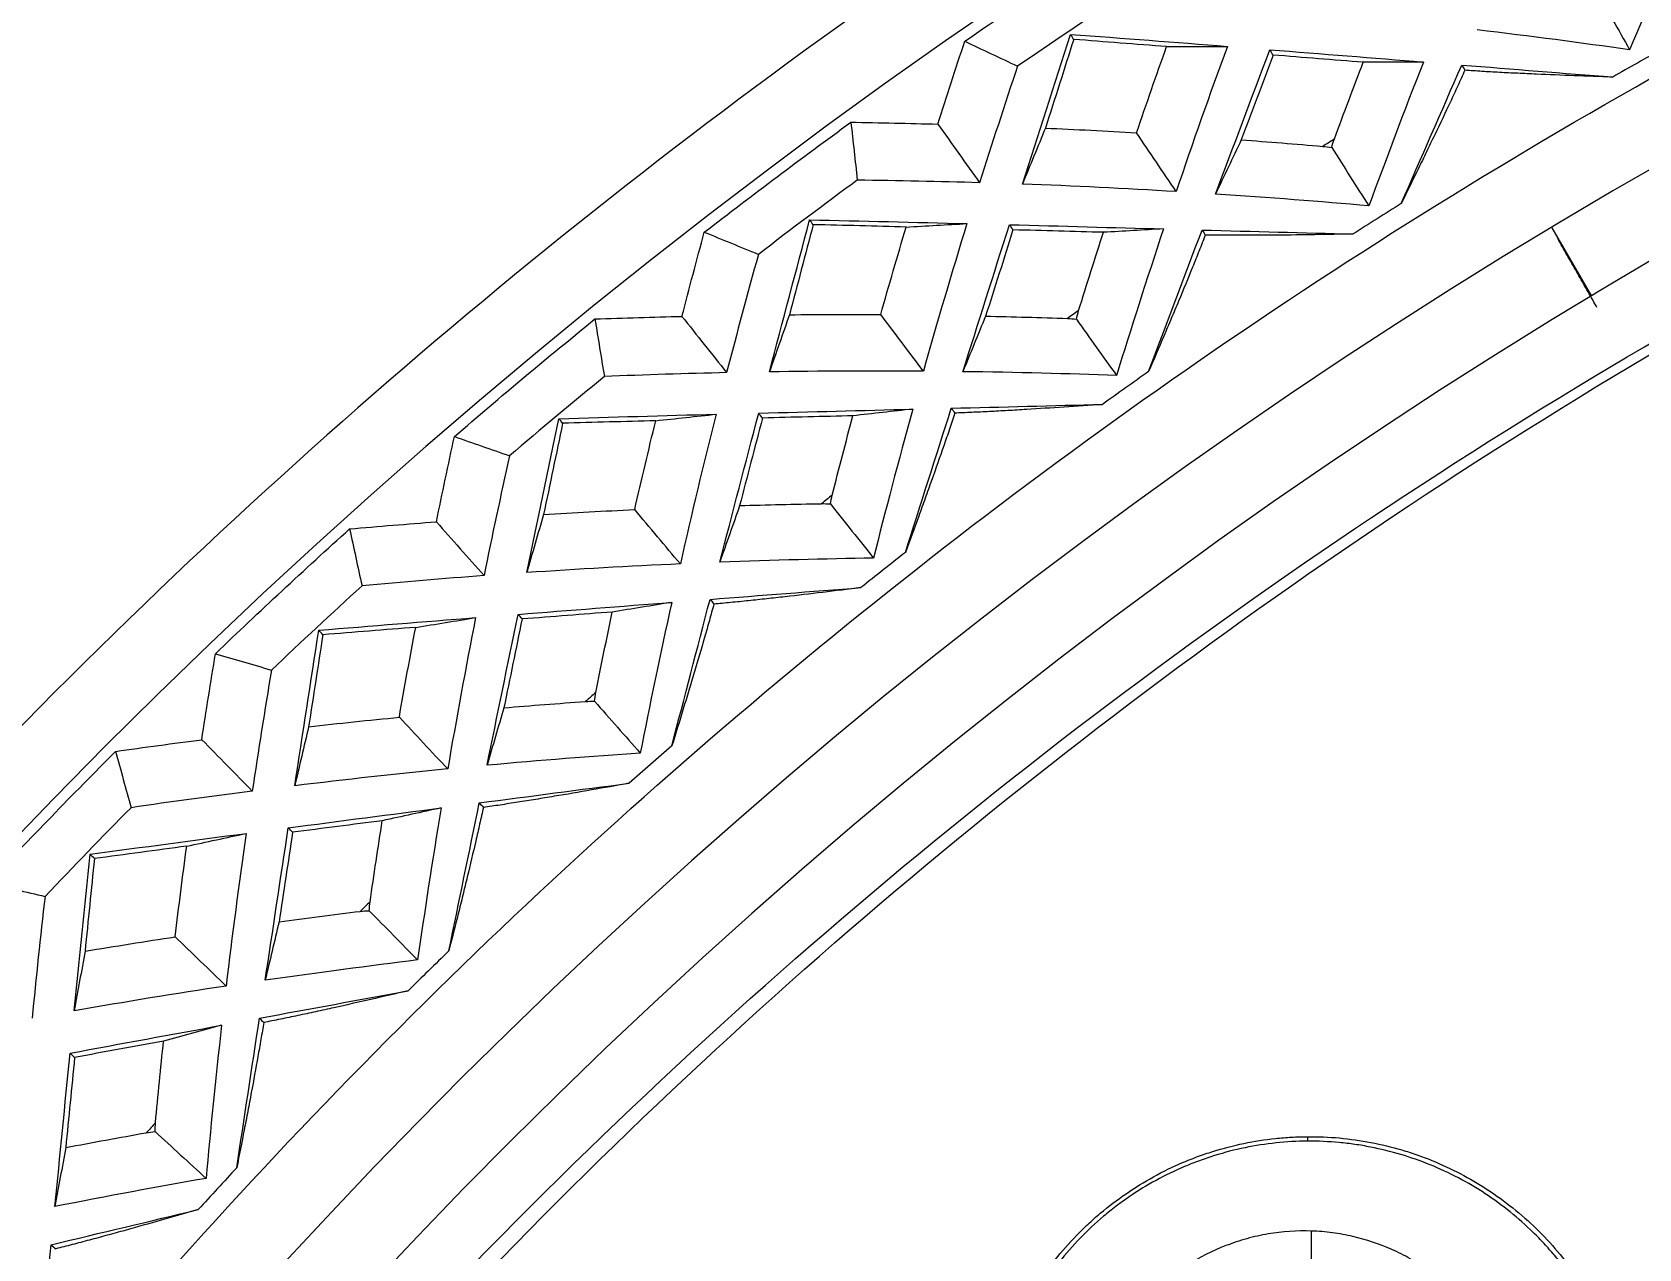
# Model space of a CAD drawing. Extents: x 541 to 1062, y 0 to 382.
# Drawn here: x 863.05 to 874.84, y 304.41 to 313.34 of the extents above; entities that cross this region are included whole.
import ezdxf

# ---------------------------------------------------------------- set-up
doc = ezdxf.new("R2010")
doc.units = 0
doc.header["$LTSCALE"] = 10
doc.header["$MEASUREMENT"] = 0
doc.header["$PDMODE"] = 3
doc.header["$PDSIZE"] = -10
doc.layers.get('0').update_dxf_attribs({"linetype": 'CONTINUOUS'})
doc.layers.get('DEFPOINTS').update_dxf_attribs({"linetype": 'CONTINUOUS'})
doc.layers.add('1', color=7, linetype='CONTINUOUS')
doc.styles.add('Daelim Dimension', font='')
doc.styles.get('Daelim Dimension').set_extended_font_data('NanumGothic')
doc.dimstyles.new('DEFAULT', dxfattribs={"dimscale": 2, "dimtxt": 2, "dimasz": 2, "dimexe": 0, "dimexo": 2, "dimgap": 1, "dimtad": 1, "dimdec": 1, "dimzin": 9, "dimdsep": 46, "dimtxsty": 'Daelim Dimension', "dimcen": 0.5, "dimclrd": 252, "dimclre": 252, "dimclrt": 3, "dimadec": 1, "dimazin": 0, "dimtfac": 1, "dimtdec": 1, "dimtix": 1, "dimtmove": 0, "dimatfit": 3, "dimfxl": 1, "dimtolj": 1, "dimtzin": 1, "dimlwd": 9, "dimlwe": 9, "dimarcsym": 0})

# ---------------------------------------------------------------- blocks, each defined once
blk = doc.blocks.new('*D10')
at = {"color": 5, "linetype": 'ByBlock', "lineweight": 9, "ltscale": 0.5, "transparency": 16777216}
for p, q in [((845.7, 280.073), (845.7, 341.221)), ((849.7, 341.221), (941.7, 341.221)), ((945.7, 280.074), (945.7, 341.221))]:
    blk.add_line(p, q, dxfattribs=at)
at = {"color": 5, "ltscale": 0.5, "transparency": 16777216}
for points in [[(849.7, 341.887), (849.7, 340.554), (845.7, 341.221)], [(941.7, 341.887), (941.7, 340.554), (945.7, 341.221)]]:
    blk.add_solid(points, dxfattribs=at)
at = {"layer": 'DEFPOINTS', "color": 0, "ltscale": 0.5, "transparency": 16777216}
for p in [(945.7, 341.221), (845.7, 276.073), (945.7, 276.074)]:
    blk.add_point(p, dxfattribs=at)
at = {"color": 7, "ltscale": 0.5, "transparency": 16777216, "insert": (895.7, 346.221), "char_height": 6, "attachment_point": 5, "style": 'Daelim Dimension'}
blk.add_mtext('\\A1;%%C100', dxfattribs=at)

msp = doc.modelspace()

# ---------------------------------------------------------------- linework, layer by layer
at = {"layer": '1', "color": 7, "linetype": 'Continuous', "lineweight": 18}
msp.add_line((874.497, 311.4), (874.207, 311.902), dxfattribs=at)
at = {"layer": '1', "color": 7, "linetype": 'Continuous', "lineweight": 13}
for p, q in [((872.41, 305.231), (872.41, 305.198)), ((872.439, 304.231), (872.44, 304.538))]:
    msp.add_line(p, q, dxfattribs=at)
at = {"layer": '1', "color": 7, "linetype": 'Continuous', "lineweight": 18}
for radius, start, end in [(45.353, 90, 267.6206), (41.2, 90, 267.3523), (41.78, 102.5334, 267.3912)]:
    msp.add_arc((895.7, 276.074), radius, start, end, dxfattribs=at)
at = {"layer": '1', "color": 7, "linetype": 'Continuous', "lineweight": 13}
for start, end in [(122.3352, 122.4692), (125.3352, 125.4692), (128.3352, 128.4692), (131.3352, 131.4692), (134.3352, 134.4692), (137.3352, 137.4692)]:
    msp.add_arc((895.7, 276.074), 43.174, start, end, dxfattribs=at)
at = {"layer": '1', "color": 7, "linetype": 'Continuous', "lineweight": 18}
for points, weights in [([(895.7, 326.074), (868.439, 326.074), (845.7, 307.335), (845.7, 276.074)], [1, 0.732970788325, 0.639202598139, 0.718695429443]), ([(895.7, 321.97), (847.662, 321.97), (829.279, 277.589), (863.247, 243.621)], [1, 0.588455621577, 0.588455621577, 1])]:
    msp.add_rational_spline(points, weights, degree=3, dxfattribs=at)
at = {"layer": '1', "color": 7, "linetype": 'Continuous', "lineweight": 13}
msp.add_open_spline([(853.335, 276.074), (853.335, 278.847), (853.608, 281.62), (854.69, 287.059), (855.499, 289.725), (857.621, 294.849), (858.934, 297.306), (862.015, 301.917), (863.783, 304.07), (867.704, 307.992), (869.858, 309.759), (874.469, 312.84), (876.926, 314.154), (882.05, 316.276), (884.716, 317.085), (890.155, 318.167), (892.927, 318.44), (895.7, 318.44)], degree=3, knots=[0, 0, 0, 0, 0.125, 0.125, 0.25, 0.25, 0.375, 0.375, 0.5, 0.5, 0.625, 0.625, 0.75, 0.75, 0.875, 0.875, 1, 1, 1, 1], dxfattribs=at)
at = {"layer": '1', "color": 7, "linetype": 'Continuous', "lineweight": 18}
for points, knots in [([(860.597, 296.92), (861.414, 298.275), (862.31, 299.582), (864.246, 302.082), (865.287, 303.275), (867.499, 305.532), (868.67, 306.595), (871.127, 308.577), (872.413, 309.497), (875.082, 311.179), (876.464, 311.942), (879.308, 313.301), (880.769, 313.898), (883.748, 314.917), (885.267, 315.339), (888.342, 316.004), (889.898, 316.247), (891.462, 316.399)], [0, 0, 0, 0, 0.125, 0.125, 0.25, 0.25, 0.375, 0.375, 0.5, 0.5, 0.625, 0.625, 0.75, 0.75, 0.875, 0.875, 1, 1, 1, 1]), ([(860.735, 296.837), (862.355, 299.555), (864.307, 302.09), (868.674, 306.581), (871.098, 308.561), (876.446, 311.967), (879.268, 313.327), (883.707, 314.866), (885.224, 315.296), (887.546, 315.81), (888.323, 315.961), (889.495, 316.157), (889.887, 316.217), (890.673, 316.32), (891.067, 316.372), (891.462, 316.399)], [0, 0, 0, 0, 0.25, 0.25, 0.5, 0.5, 0.75, 0.75, 0.875, 0.875, 0.9375, 0.9375, 0.96875, 0.96875, 1, 1, 1, 1]), ([(873.565, 313.058), (873.549, 313.021), (873.531, 312.983), (873.496, 312.906), (873.478, 312.867), (873.422, 312.748), (873.384, 312.667), (873.324, 312.543), (873.304, 312.502), (873.264, 312.418), (873.243, 312.376), (873.182, 312.249), (873.14, 312.165), (873.098, 312.08)], [0, 0, 0, 0, 0.125, 0.125, 0.25, 0.25, 0.5, 0.5, 0.625, 0.625, 0.75, 0.75, 1, 1, 1, 1]), ([(874.651, 313.009), (874.555, 313.012), (874.461, 313.015), (874.275, 313.022), (874.182, 313.026), (874.045, 313.032), (874, 313.034), (873.932, 313.037), (873.909, 313.038), (873.865, 313.04), (873.842, 313.041), (873.776, 313.045), (873.733, 313.047), (873.648, 313.053), (873.606, 313.055), (873.565, 313.058)], [0, 0, 0, 0, 0.25, 0.25, 0.5, 0.5, 0.625, 0.625, 0.6875, 0.6875, 0.75, 0.75, 0.875, 0.875, 1, 1, 1, 1]), ([(871.66, 311.849), (871.645, 311.811), (871.63, 311.772), (871.599, 311.694), (871.583, 311.654), (871.533, 311.532), (871.499, 311.449), (871.446, 311.322), (871.428, 311.279), (871.392, 311.194), (871.374, 311.151), (871.319, 311.021), (871.282, 310.935), (871.244, 310.847)], [0, 0, 0, 0, 0.125, 0.125, 0.25, 0.25, 0.5, 0.5, 0.625, 0.625, 0.75, 0.75, 1, 1, 1, 1]), ([(872.746, 311.857), (872.651, 311.855), (872.557, 311.853), (872.37, 311.85), (872.278, 311.849), (872.14, 311.848), (872.095, 311.847), (872.027, 311.847), (872.005, 311.847), (871.96, 311.847), (871.938, 311.847), (871.871, 311.847), (871.828, 311.847), (871.743, 311.848), (871.701, 311.848), (871.66, 311.849)], [0, 0, 0, 0, 0.25, 0.25, 0.5, 0.5, 0.625, 0.625, 0.6875, 0.6875, 0.75, 0.75, 0.875, 0.875, 1, 1, 1, 1]), ([(874.534, 311.318), (874.532, 311.322), (874.531, 311.325), (874.507, 311.367), (874.484, 311.407), (874.439, 311.486), (874.417, 311.525), (874.371, 311.606), (874.348, 311.646), (874.302, 311.727), (874.279, 311.768), (874.252, 311.815), (874.248, 311.821), (874.245, 311.828)], [0, 0, 0, 0, 0.02015, 0.02015, 0.255819, 0.255819, 0.491487, 0.491487, 0.727156, 0.727156, 0.962825, 0.962825, 1, 1, 1, 1]), ([(870.905, 310.606), (870.81, 310.599), (870.716, 310.593), (870.53, 310.58), (870.438, 310.574), (870.301, 310.566), (870.255, 310.563), (870.188, 310.559), (870.165, 310.558), (870.12, 310.555), (870.098, 310.554), (870.032, 310.551), (869.988, 310.549), (869.903, 310.545), (869.861, 310.543), (869.821, 310.542)], [0, 0, 0, 0, 0.25, 0.25, 0.5, 0.5, 0.625, 0.625, 0.6875, 0.6875, 0.75, 0.75, 0.875, 0.875, 1, 1, 1, 1]), ([(869.821, 310.542), (869.808, 310.503), (869.795, 310.463), (869.768, 310.383), (869.754, 310.343), (869.711, 310.219), (869.681, 310.134), (869.635, 310.005), (869.619, 309.961), (869.588, 309.873), (869.572, 309.83), (869.524, 309.697), (869.491, 309.609), (869.458, 309.52)], [0, 0, 0, 0, 0.125, 0.125, 0.25, 0.25, 0.5, 0.5, 0.625, 0.625, 0.75, 0.75, 1, 1, 1, 1]), ([(869.132, 309.261), (869.038, 309.249), (868.944, 309.238), (868.758, 309.215), (868.667, 309.204), (868.53, 309.189), (868.485, 309.184), (868.418, 309.177), (868.395, 309.174), (868.351, 309.169), (868.329, 309.167), (868.263, 309.16), (868.219, 309.156), (868.134, 309.147), (868.093, 309.144), (868.052, 309.14)], [0, 0, 0, 0, 0.25, 0.25, 0.5, 0.5, 0.625, 0.625, 0.6875, 0.6875, 0.75, 0.75, 0.875, 0.875, 1, 1, 1, 1]), ([(868.052, 309.14), (868.042, 309.101), (868.03, 309.061), (868.008, 308.979), (867.996, 308.938), (867.959, 308.812), (867.934, 308.726), (867.895, 308.594), (867.881, 308.55), (867.855, 308.461), (867.841, 308.416), (867.8, 308.281), (867.772, 308.191), (867.744, 308.101)], [0, 0, 0, 0, 0.125, 0.125, 0.25, 0.25, 0.5, 0.5, 0.625, 0.625, 0.75, 0.75, 1, 1, 1, 1]), ([(867.431, 307.825), (867.338, 307.808), (867.245, 307.792), (867.061, 307.76), (866.97, 307.744), (866.834, 307.722), (866.79, 307.714), (866.723, 307.703), (866.7, 307.7), (866.656, 307.693), (866.634, 307.689), (866.569, 307.679), (866.526, 307.672), (866.441, 307.659), (866.4, 307.653), (866.36, 307.648)], [0, 0, 0, 0, 0.25, 0.25, 0.5, 0.5, 0.625, 0.625, 0.6875, 0.6875, 0.75, 0.75, 0.875, 0.875, 1, 1, 1, 1]), ([(866.36, 307.648), (866.351, 307.608), (866.342, 307.567), (866.323, 307.485), (866.314, 307.443), (866.284, 307.315), (866.263, 307.228), (866.231, 307.094), (866.22, 307.049), (866.198, 306.959), (866.187, 306.913), (866.153, 306.777), (866.129, 306.686), (866.106, 306.594)], [0, 0, 0, 0, 0.125, 0.125, 0.25, 0.25, 0.5, 0.5, 0.625, 0.625, 0.75, 0.75, 1, 1, 1, 1]), ([(865.808, 306.302), (865.716, 306.281), (865.624, 306.259), (865.442, 306.218), (865.352, 306.197), (865.218, 306.167), (865.173, 306.158), (865.107, 306.143), (865.085, 306.139), (865.041, 306.129), (865.019, 306.125), (864.954, 306.111), (864.912, 306.102), (864.828, 306.085), (864.787, 306.077), (864.748, 306.069)], [0, 0, 0, 0, 0.25, 0.25, 0.5, 0.5, 0.625, 0.625, 0.6875, 0.6875, 0.75, 0.75, 0.875, 0.875, 1, 1, 1, 1]), ([(864.748, 306.069), (864.741, 306.029), (864.734, 305.988), (864.72, 305.904), (864.712, 305.862), (864.689, 305.733), (864.673, 305.645), (864.648, 305.509), (864.639, 305.464), (864.622, 305.372), (864.613, 305.327), (864.586, 305.189), (864.568, 305.096), (864.549, 305.003)], [0, 0, 0, 0, 0.125, 0.125, 0.25, 0.25, 0.5, 0.5, 0.625, 0.625, 0.75, 0.75, 1, 1, 1, 1]), ([(872.41, 300.466), (872.332, 300.466), (872.254, 300.471), (872.101, 300.487), (871.949, 300.51), (871.8, 300.548), (871.69, 300.582), (871.653, 300.594), (871.58, 300.621), (871.545, 300.635), (871.438, 300.679), (871.3, 300.745), (871.105, 300.862), (870.982, 300.952), (870.907, 301.013), (870.893, 301.025), (870.864, 301.05), (870.82, 301.088), (870.779, 301.127), (870.644, 301.261), (870.547, 301.377), (870.439, 301.534), (870.418, 301.566), (870.378, 301.631), (870.359, 301.664), (870.303, 301.765), (870.236, 301.902), (870.156, 302.115), (870.116, 302.263), (870.095, 302.357), (870.091, 302.376), (870.084, 302.414), (870.08, 302.434), (870.071, 302.491), (870.065, 302.529), (870.051, 302.644), (870.041, 302.798), (870.045, 302.952), (870.057, 303.106), (870.066, 303.184), (870.094, 303.339), (870.111, 303.415), (870.153, 303.566), (870.202, 303.714), (870.267, 303.857), (870.32, 303.963), (870.339, 303.998), (870.379, 304.067), (870.399, 304.101), (870.464, 304.201), (870.555, 304.33), (870.659, 304.449), (870.742, 304.534), (870.784, 304.576), (870.829, 304.616), (870.858, 304.643), (870.874, 304.656), (870.95, 304.72), (871.076, 304.816), (871.278, 304.94), (871.42, 305.01), (871.511, 305.049), (871.53, 305.056), (871.567, 305.071), (871.622, 305.092), (871.678, 305.111), (871.791, 305.146), (871.942, 305.186), (872.097, 305.21), (872.214, 305.222), (872.253, 305.225), (872.332, 305.23), (872.371, 305.231), (872.41, 305.231)], [0, 0, 0, 0, 0.03125, 0.03125, 0.0625, 0.09375, 0.09375, 0.109375, 0.109375, 0.125, 0.125, 0.15625, 0.1875, 0.21875, 0.21875, 0.226563, 0.226563, 0.234375, 0.25, 0.25, 0.3125, 0.3125, 0.328125, 0.328125, 0.34375, 0.34375, 0.375, 0.40625, 0.4375, 0.4375, 0.445312, 0.445312, 0.453125, 0.453125, 0.46875, 0.46875, 0.5, 0.53125, 0.53125, 0.5625, 0.5625, 0.59375, 0.59375, 0.625, 0.65625, 0.65625, 0.671875, 0.671875, 0.6875, 0.6875, 0.71875, 0.75, 0.75, 0.765625, 0.773437, 0.773437, 0.78125, 0.78125, 0.8125, 0.84375, 0.875, 0.875, 0.882812, 0.882812, 0.890625, 0.90625, 0.90625, 0.9375, 0.96875, 0.96875, 0.984375, 0.984375, 1, 1, 1, 1]), ([(872.41, 305.198), (872.333, 305.198), (872.179, 305.189), (871.951, 305.154), (871.801, 305.115), (871.709, 305.086), (871.69, 305.08), (871.653, 305.068), (871.635, 305.061), (871.58, 305.041), (871.543, 305.027), (871.436, 304.981), (871.296, 304.914), (871.164, 304.833), (871.068, 304.767), (871.036, 304.744), (870.973, 304.696), (870.943, 304.672), (870.853, 304.596), (870.739, 304.49), (870.636, 304.373), (870.564, 304.282), (870.54, 304.251), (870.495, 304.188), (870.473, 304.156), (870.409, 304.057), (870.37, 303.989), (870.299, 303.851), (870.236, 303.711), (870.186, 303.564), (870.155, 303.453), (870.145, 303.415), (870.128, 303.339), (870.12, 303.302), (870.1, 303.188), (870.08, 303.037), (870.075, 302.884), (870.077, 302.77), (870.079, 302.731), (870.083, 302.674), (870.084, 302.655), (870.088, 302.617), (870.098, 302.522), (870.126, 302.353), (870.184, 302.135), (870.237, 301.993), (870.297, 301.853), (870.33, 301.786), (870.402, 301.654), (870.48, 301.526), (870.571, 301.406), (870.643, 301.32), (870.668, 301.291), (870.706, 301.249), (870.719, 301.235), (870.745, 301.208), (870.758, 301.195), (870.879, 301.075), (870.995, 300.98), (871.182, 300.855), (871.247, 300.816), (871.347, 300.763), (871.381, 300.745), (871.45, 300.713), (871.484, 300.697), (871.589, 300.653), (871.731, 300.602), (871.877, 300.564), (871.989, 300.541), (872.027, 300.535), (872.102, 300.523), (872.141, 300.518), (872.256, 300.506), (872.333, 300.501), (872.41, 300.501)], [0, 0, 0, 0, 0.03125, 0.0625, 0.09375, 0.09375, 0.101562, 0.101562, 0.109375, 0.109375, 0.125, 0.125, 0.15625, 0.1875, 0.1875, 0.203125, 0.203125, 0.21875, 0.21875, 0.25, 0.28125, 0.28125, 0.296875, 0.296875, 0.3125, 0.3125, 0.34375, 0.34375, 0.375, 0.40625, 0.40625, 0.421875, 0.421875, 0.4375, 0.4375, 0.46875, 0.5, 0.5, 0.515625, 0.515625, 0.523437, 0.523437, 0.53125, 0.5625, 0.59375, 0.625, 0.625, 0.65625, 0.65625, 0.6875, 0.71875, 0.71875, 0.734375, 0.734375, 0.742187, 0.742187, 0.75, 0.75, 0.8125, 0.8125, 0.84375, 0.84375, 0.859375, 0.859375, 0.875, 0.875, 0.90625, 0.9375, 0.9375, 0.953125, 0.953125, 0.96875, 0.96875, 1, 1, 1, 1]), ([(872.41, 305.231), (872.489, 305.232), (872.568, 305.229), (872.723, 305.214), (872.877, 305.192), (873.027, 305.156), (873.139, 305.123), (873.176, 305.111), (873.25, 305.085), (873.286, 305.072), (873.394, 305.028), (873.533, 304.963), (873.732, 304.847), (873.856, 304.757), (873.977, 304.66), (874.035, 304.609), (874.144, 304.503), (874.248, 304.391), (874.342, 304.27), (874.407, 304.175), (874.428, 304.143), (874.459, 304.094), (874.469, 304.077), (874.489, 304.044), (874.537, 303.96), (874.614, 303.806), (874.696, 303.591), (874.737, 303.442), (874.762, 303.328), (874.77, 303.289), (874.783, 303.212), (874.789, 303.174), (874.803, 303.058), (874.814, 302.903), (874.81, 302.747), (874.801, 302.63), (874.795, 302.571), (874.787, 302.512), (874.781, 302.473), (874.778, 302.454), (874.76, 302.356), (874.725, 302.202), (874.675, 302.052), (874.617, 301.905), (874.585, 301.832), (874.53, 301.726), (874.51, 301.69), (874.47, 301.621), (874.449, 301.586), (874.384, 301.486), (874.291, 301.357), (874.185, 301.237), (874.101, 301.151), (874.072, 301.123), (874.027, 301.082), (874.012, 301.069), (873.982, 301.042), (873.905, 300.977), (873.761, 300.869), (873.625, 300.787), (873.519, 300.73), (873.484, 300.712), (873.411, 300.678), (873.375, 300.661), (873.263, 300.616), (873.188, 300.589), (873.037, 300.543), (872.884, 300.506), (872.727, 300.483), (872.569, 300.468), (872.489, 300.465), (872.41, 300.466)], [0, 0, 0, 0, 0.03125, 0.03125, 0.0625, 0.09375, 0.09375, 0.109375, 0.109375, 0.125, 0.125, 0.15625, 0.1875, 0.21875, 0.21875, 0.25, 0.25, 0.28125, 0.3125, 0.3125, 0.328125, 0.328125, 0.335938, 0.335938, 0.34375, 0.375, 0.40625, 0.4375, 0.4375, 0.453125, 0.453125, 0.46875, 0.46875, 0.5, 0.53125, 0.53125, 0.546875, 0.554688, 0.554688, 0.5625, 0.5625, 0.59375, 0.625, 0.625, 0.65625, 0.65625, 0.671875, 0.671875, 0.6875, 0.6875, 0.71875, 0.75, 0.75, 0.765625, 0.765625, 0.773438, 0.773438, 0.78125, 0.8125, 0.84375, 0.84375, 0.859375, 0.859375, 0.875, 0.875, 0.90625, 0.90625, 0.9375, 0.96875, 0.96875, 1, 1, 1, 1]), ([(872.41, 300.501), (872.488, 300.5), (872.643, 300.507), (872.873, 300.54), (873.025, 300.577), (873.118, 300.606), (873.137, 300.611), (873.175, 300.624), (873.193, 300.63), (873.249, 300.65), (873.286, 300.664), (873.394, 300.709), (873.535, 300.775), (873.669, 300.856), (873.767, 300.922), (873.799, 300.945), (873.847, 300.98), (873.863, 300.992), (873.894, 301.017), (873.971, 301.079), (874.101, 301.198), (874.205, 301.315), (874.279, 301.407), (874.314, 301.453), (874.349, 301.502), (874.371, 301.534), (874.382, 301.551), (874.436, 301.633), (874.475, 301.701), (874.547, 301.84), (874.611, 301.981), (874.662, 302.129), (874.689, 302.223), (874.694, 302.242), (874.704, 302.28), (874.718, 302.336), (874.729, 302.394), (874.75, 302.508), (874.77, 302.661), (874.775, 302.814), (874.773, 302.93), (874.771, 302.969), (874.766, 303.046), (874.762, 303.084), (874.749, 303.199), (874.724, 303.349), (874.684, 303.496), (874.649, 303.605), (874.63, 303.659), (874.61, 303.712), (874.595, 303.748), (874.588, 303.765), (874.55, 303.853), (874.483, 303.99), (874.363, 304.182), (874.272, 304.303), (874.211, 304.375), (874.198, 304.39), (874.173, 304.418), (874.16, 304.432), (874.121, 304.474), (874.095, 304.502), (874.013, 304.581), (873.9, 304.682), (873.778, 304.771), (873.652, 304.854), (873.586, 304.893), (873.45, 304.964), (873.312, 305.028), (873.097, 305.104), (872.948, 305.14), (872.835, 305.162), (872.797, 305.169), (872.72, 305.18), (872.682, 305.184), (872.566, 305.195), (872.488, 305.199), (872.41, 305.198)], [0, 0, 0, 0, 0.03125, 0.0625, 0.09375, 0.09375, 0.101562, 0.101562, 0.109375, 0.109375, 0.125, 0.125, 0.15625, 0.1875, 0.1875, 0.203125, 0.203125, 0.210937, 0.210937, 0.21875, 0.25, 0.28125, 0.28125, 0.296875, 0.304687, 0.304687, 0.3125, 0.3125, 0.34375, 0.34375, 0.375, 0.40625, 0.40625, 0.414062, 0.414062, 0.421875, 0.4375, 0.4375, 0.46875, 0.5, 0.5, 0.515625, 0.515625, 0.53125, 0.53125, 0.5625, 0.59375, 0.59375, 0.609375, 0.617187, 0.617187, 0.625, 0.625, 0.65625, 0.6875, 0.71875, 0.71875, 0.726562, 0.726562, 0.734375, 0.734375, 0.75, 0.75, 0.78125, 0.8125, 0.8125, 0.84375, 0.84375, 0.875, 0.90625, 0.9375, 0.9375, 0.953125, 0.953125, 0.96875, 0.96875, 1, 1, 1, 1]), ([(864.267, 304.696), (864.176, 304.67), (864.085, 304.644), (863.906, 304.593), (863.817, 304.568), (863.685, 304.531), (863.641, 304.519), (863.575, 304.501), (863.554, 304.495), (863.51, 304.483), (863.489, 304.478), (863.425, 304.461), (863.383, 304.449), (863.3, 304.428), (863.26, 304.418), (863.22, 304.408)], [0, 0, 0, 0, 0.25, 0.25, 0.5, 0.5, 0.625, 0.625, 0.6875, 0.6875, 0.75, 0.75, 0.875, 0.875, 1, 1, 1, 1]), ([(872.44, 304.538), (872.333, 304.542), (872.226, 304.535), (872.069, 304.508), (872.016, 304.497), (871.938, 304.475), (871.912, 304.467), (871.861, 304.45), (871.836, 304.441), (871.71, 304.393), (871.615, 304.344), (871.501, 304.271), (871.479, 304.255), (871.434, 304.223), (871.413, 304.207), (871.349, 304.156), (871.269, 304.084), (871.196, 304.005), (871.144, 303.942), (871.128, 303.921), (871.095, 303.878), (871.08, 303.855), (871.004, 303.743), (870.954, 303.648), (870.904, 303.524), (870.895, 303.499), (870.877, 303.448), (870.869, 303.422), (870.846, 303.345), (870.834, 303.292), (870.805, 303.136), (870.796, 303.03), (870.799, 302.897), (870.8, 302.871), (870.803, 302.818), (870.806, 302.791), (870.815, 302.713), (870.832, 302.609), (870.86, 302.508), (870.884, 302.434), (870.893, 302.409), (870.912, 302.36), (870.922, 302.335), (870.975, 302.215), (871.026, 302.125), (871.115, 301.997), (871.147, 301.956), (871.215, 301.876), (871.251, 301.838), (871.364, 301.73), (871.445, 301.666), (871.556, 301.596), (871.578, 301.582), (871.624, 301.556), (871.647, 301.543), (871.718, 301.508), (871.765, 301.486), (871.911, 301.43), (872.012, 301.401), (872.144, 301.379), (872.17, 301.375), (872.223, 301.368), (872.25, 301.366), (872.329, 301.36), (872.383, 301.359), (872.436, 301.361)], [0, 0, 0, 0, 0.0625, 0.0625, 0.09375, 0.09375, 0.109375, 0.109375, 0.125, 0.125, 0.1875, 0.1875, 0.203125, 0.203125, 0.21875, 0.21875, 0.25, 0.28125, 0.28125, 0.296875, 0.296875, 0.3125, 0.3125, 0.375, 0.375, 0.390625, 0.390625, 0.40625, 0.40625, 0.4375, 0.4375, 0.5, 0.5, 0.515625, 0.515625, 0.53125, 0.53125, 0.5625, 0.59375, 0.59375, 0.609375, 0.609375, 0.625, 0.625, 0.6875, 0.6875, 0.71875, 0.71875, 0.75, 0.75, 0.8125, 0.8125, 0.828125, 0.828125, 0.84375, 0.84375, 0.875, 0.875, 0.9375, 0.9375, 0.953125, 0.953125, 0.96875, 0.96875, 1, 1, 1, 1]), ([(872.436, 301.361), (872.54, 301.364), (872.641, 301.377), (872.791, 301.411), (872.841, 301.425), (872.915, 301.449), (872.939, 301.458), (872.988, 301.477), (873.012, 301.487), (873.13, 301.539), (873.22, 301.59), (873.326, 301.665), (873.346, 301.681), (873.388, 301.713), (873.408, 301.729), (873.467, 301.781), (873.505, 301.817), (873.612, 301.929), (873.675, 302.011), (873.745, 302.121), (873.758, 302.143), (873.784, 302.188), (873.796, 302.211), (873.831, 302.28), (873.872, 302.374), (873.905, 302.472), (873.925, 302.546), (873.932, 302.571), (873.943, 302.622), (873.948, 302.647), (873.97, 302.773), (873.978, 302.874), (873.976, 303.001), (873.975, 303.026), (873.971, 303.077), (873.969, 303.103), (873.961, 303.179), (873.952, 303.229), (873.921, 303.376), (873.891, 303.472), (873.842, 303.588), (873.832, 303.611), (873.81, 303.657), (873.776, 303.724), (873.711, 303.831), (873.652, 303.911), (873.589, 303.989), (873.556, 304.026), (873.45, 304.135), (873.373, 304.199), (873.251, 304.284), (873.208, 304.311), (873.142, 304.347), (873.12, 304.359), (873.075, 304.382), (873.052, 304.393), (872.936, 304.444), (872.841, 304.476), (872.694, 304.51), (872.644, 304.519), (872.568, 304.529), (872.542, 304.532), (872.491, 304.536), (872.466, 304.537), (872.44, 304.538)], [0, 0, 0, 0, 0.0625, 0.0625, 0.09375, 0.09375, 0.109375, 0.109375, 0.125, 0.125, 0.1875, 0.1875, 0.203125, 0.203125, 0.21875, 0.21875, 0.25, 0.25, 0.3125, 0.3125, 0.328125, 0.328125, 0.34375, 0.34375, 0.375, 0.40625, 0.40625, 0.421875, 0.421875, 0.4375, 0.4375, 0.5, 0.5, 0.515625, 0.515625, 0.53125, 0.53125, 0.5625, 0.5625, 0.625, 0.625, 0.640625, 0.640625, 0.65625, 0.6875, 0.71875, 0.71875, 0.75, 0.75, 0.8125, 0.8125, 0.84375, 0.84375, 0.859375, 0.859375, 0.875, 0.875, 0.9375, 0.9375, 0.96875, 0.96875, 0.984375, 0.984375, 1, 1, 1, 1])]:
    msp.add_open_spline(points, degree=3, knots=knots, dxfattribs=at)
for points in [[(875.231, 314.243), (875.067, 313.882), (874.916, 313.538), (874.775, 313.209)], [(869.894, 313.271), (870.262, 313.527), (870.634, 313.777), (871.01, 314.021)], [(874.525, 313.65), (874.609, 313.503), (874.692, 313.356), (874.775, 313.209)], [(871.034, 313.594), (870.782, 313.428), (870.531, 313.26), (870.282, 313.089)], [(870.317, 312.223), (870.434, 312.588), (870.552, 312.954), (870.671, 313.322)], [(870.694, 313.285), (870.686, 313.297), (870.678, 313.309), (870.671, 313.322)], [(870.671, 313.322), (871.056, 313.293), (871.44, 313.264), (871.822, 313.234)], [(874.775, 313.209), (874.421, 313.259), (874.048, 313.308), (873.656, 313.355)], [(869.697, 312.663), (869.761, 312.866), (869.827, 313.069), (869.894, 313.271)], [(869.894, 313.271), (870.023, 313.21), (870.152, 313.149), (870.282, 313.089)], [(870.694, 313.285), (870.625, 313.067), (870.555, 312.85), (870.486, 312.634)], [(871.376, 313.232), (871.149, 313.25), (870.922, 313.267), (870.694, 313.285)], [(871.155, 312.599), (871.227, 312.811), (871.301, 313.022), (871.376, 313.232)], [(871.376, 313.232), (871.524, 313.233), (871.673, 313.233), (871.822, 313.234)], [(871.822, 313.234), (871.692, 312.88), (871.567, 312.525), (871.446, 312.168)], [(871.735, 312.15), (871.866, 312.497), (871.998, 312.85), (872.134, 313.209)], [(872.157, 313.17), (872.149, 313.183), (872.142, 313.196), (872.134, 313.209)], [(872.134, 313.209), (872.516, 313.179), (872.892, 313.149), (873.261, 313.119)], [(875.013, 313.213), (874.892, 313.146), (874.771, 313.078), (874.651, 313.009)], [(870.282, 313.089), (870.186, 312.804), (870.094, 312.519), (870.003, 312.233)], [(872.157, 313.17), (872.079, 312.961), (872.001, 312.753), (871.924, 312.548)], [(872.819, 313.117), (872.601, 313.135), (872.38, 313.152), (872.157, 313.17)], [(872.608, 312.554), (872.677, 312.742), (872.748, 312.93), (872.819, 313.117)], [(873.261, 313.119), (873.114, 313.119), (872.967, 313.118), (872.819, 313.117)], [(873.261, 313.119), (873.117, 312.751), (872.984, 312.398), (872.861, 312.063)], [(873.098, 312.08), (873.244, 312.414), (873.393, 312.753), (873.543, 313.097)], [(873.543, 313.097), (873.918, 313.067), (874.287, 313.037), (874.651, 313.009)], [(873.543, 313.097), (873.551, 313.084), (873.558, 313.071), (873.565, 313.058)], [(867.982, 311.87), (868.337, 312.144), (868.695, 312.413), (869.058, 312.677)], [(869.058, 312.677), (869.271, 312.674), (869.484, 312.669), (869.697, 312.663)], [(869.058, 312.677), (869.074, 312.536), (869.089, 312.394), (869.105, 312.252)], [(869.697, 312.663), (869.799, 312.52), (869.901, 312.376), (870.003, 312.233)], [(870.486, 312.634), (870.43, 312.497), (870.374, 312.36), (870.317, 312.223)], [(870.486, 312.634), (870.709, 312.624), (870.932, 312.613), (871.155, 312.599)], [(871.446, 312.168), (871.349, 312.312), (871.252, 312.456), (871.155, 312.599)], [(871.924, 312.548), (871.861, 312.415), (871.798, 312.283), (871.735, 312.15)], [(871.924, 312.548), (872.123, 312.533), (872.323, 312.517), (872.522, 312.5)], [(872.522, 312.5), (872.544, 312.498), (872.566, 312.495), (872.588, 312.491)], [(872.588, 312.491), (872.593, 312.512), (872.6, 312.533), (872.608, 312.554)], [(872.588, 312.491), (872.679, 312.348), (872.77, 312.205), (872.861, 312.063)], [(869.105, 312.252), (868.861, 312.073), (868.619, 311.891), (868.379, 311.707)], [(870.003, 312.233), (869.704, 312.242), (869.404, 312.248), (869.105, 312.252)], [(871.446, 312.168), (871.07, 312.191), (870.694, 312.209), (870.317, 312.223)], [(872.861, 312.063), (872.504, 312.094), (872.129, 312.124), (871.735, 312.15)], [(873.098, 312.08), (872.98, 312.006), (872.863, 311.932), (872.746, 311.857)], [(868.46, 310.845), (868.558, 311.215), (868.656, 311.587), (868.755, 311.961)], [(868.781, 311.925), (868.723, 311.704), (868.665, 311.484), (868.607, 311.264)], [(868.781, 311.925), (868.773, 311.937), (868.764, 311.949), (868.755, 311.961)], [(868.755, 311.961), (869.142, 311.952), (869.527, 311.943), (869.91, 311.933)], [(869.464, 311.908), (869.237, 311.914), (869.01, 311.92), (868.781, 311.925)], [(869.277, 311.265), (869.338, 311.48), (869.4, 311.694), (869.464, 311.908)], [(869.464, 311.908), (869.613, 311.916), (869.761, 311.925), (869.91, 311.933)], [(869.91, 311.933), (869.799, 311.573), (869.692, 311.212), (869.59, 310.849)], [(869.88, 310.846), (869.992, 311.2), (870.106, 311.559), (870.222, 311.925)], [(870.248, 311.887), (870.181, 311.674), (870.114, 311.463), (870.047, 311.254)], [(870.248, 311.887), (870.24, 311.9), (870.231, 311.912), (870.222, 311.925)], [(870.222, 311.925), (870.606, 311.915), (870.983, 311.904), (871.353, 311.894)], [(870.912, 311.869), (870.693, 311.875), (870.472, 311.881), (870.248, 311.887)], [(871.353, 311.894), (871.206, 311.886), (871.059, 311.877), (870.912, 311.869)], [(871.353, 311.894), (871.228, 311.518), (871.114, 311.16), (871.008, 310.818)], [(871.244, 310.847), (871.373, 311.189), (871.504, 311.535), (871.636, 311.886)], [(871.636, 311.886), (872.011, 311.876), (872.381, 311.866), (872.746, 311.857)], [(871.636, 311.886), (871.644, 311.874), (871.652, 311.861), (871.66, 311.849)], [(867.818, 311.252), (867.871, 311.458), (867.926, 311.664), (867.982, 311.87)], [(867.982, 311.87), (868.115, 311.816), (868.247, 311.762), (868.379, 311.707)], [(870.73, 311.295), (870.79, 311.487), (870.85, 311.678), (870.912, 311.869)], [(868.379, 311.707), (868.299, 311.418), (868.221, 311.129), (868.146, 310.839)], [(870.714, 311.231), (870.718, 311.253), (870.724, 311.274), (870.73, 311.295)], [(866.147, 310.37), (866.487, 310.663), (866.831, 310.95), (867.179, 311.233)], [(867.179, 311.233), (867.392, 311.24), (867.605, 311.247), (867.818, 311.252)], [(867.179, 311.233), (867.202, 311.092), (867.225, 310.951), (867.248, 310.81)], [(867.818, 311.252), (867.927, 311.114), (868.037, 310.976), (868.146, 310.839)], [(868.607, 311.264), (868.558, 311.124), (868.509, 310.985), (868.46, 310.845)], [(868.607, 311.264), (868.83, 311.266), (869.054, 311.266), (869.277, 311.265)], [(869.59, 310.849), (869.486, 310.988), (869.381, 311.126), (869.277, 311.265)], [(870.047, 311.254), (869.991, 311.118), (869.936, 310.982), (869.88, 310.846)], [(870.047, 311.254), (870.248, 311.249), (870.448, 311.244), (870.648, 311.237)], [(870.648, 311.237), (870.67, 311.236), (870.692, 311.234), (870.714, 311.231)], [(870.714, 311.231), (870.812, 311.093), (870.91, 310.956), (871.008, 310.818)], [(868.146, 310.839), (867.847, 310.832), (867.547, 310.823), (867.248, 310.81)], [(869.59, 310.849), (869.214, 310.852), (868.837, 310.851), (868.46, 310.845)], [(871.008, 310.818), (870.651, 310.831), (870.275, 310.841), (869.88, 310.846)], [(871.244, 310.847), (871.131, 310.768), (871.018, 310.687), (870.905, 310.606)], [(867.248, 310.81), (867.014, 310.619), (866.782, 310.425), (866.552, 310.229)], [(869.795, 310.578), (870.17, 310.587), (870.54, 310.597), (870.905, 310.606)], [(866.678, 309.371), (866.756, 309.747), (866.834, 310.123), (866.914, 310.501)], [(866.942, 310.467), (866.895, 310.243), (866.849, 310.021), (866.802, 309.798)], [(866.914, 310.501), (867.301, 310.513), (867.686, 310.524), (868.069, 310.534)], [(866.942, 310.467), (866.933, 310.479), (866.923, 310.49), (866.914, 310.501)], [(867.625, 310.486), (867.398, 310.48), (867.17, 310.474), (866.942, 310.467)], [(867.471, 309.834), (867.521, 310.051), (867.572, 310.269), (867.625, 310.486)], [(867.625, 310.486), (867.773, 310.502), (867.921, 310.518), (868.069, 310.534)], [(868.069, 310.534), (867.976, 310.169), (867.889, 309.802), (867.806, 309.435)], [(868.095, 309.447), (868.189, 309.806), (868.284, 310.171), (868.381, 310.542)], [(868.409, 310.506), (868.352, 310.29), (868.297, 310.075), (868.241, 309.863)], [(868.381, 310.542), (868.764, 310.552), (869.141, 310.562), (869.512, 310.571)], [(868.409, 310.506), (868.4, 310.518), (868.39, 310.53), (868.381, 310.542)], [(869.073, 310.522), (868.854, 310.517), (868.632, 310.512), (868.409, 310.506)], [(868.921, 309.94), (868.97, 310.134), (869.021, 310.329), (869.073, 310.522)], [(869.512, 310.571), (869.366, 310.555), (869.219, 310.539), (869.073, 310.522)], [(869.512, 310.571), (869.407, 310.189), (869.311, 309.825), (869.224, 309.478)], [(869.458, 309.52), (869.569, 309.867), (869.681, 310.22), (869.795, 310.578)], [(869.795, 310.578), (869.803, 310.566), (869.812, 310.554), (869.821, 310.542)], [(866.015, 309.744), (866.058, 309.953), (866.102, 310.162), (866.147, 310.37)], [(866.147, 310.37), (866.282, 310.323), (866.417, 310.276), (866.552, 310.229)], [(866.552, 310.229), (866.487, 309.936), (866.424, 309.643), (866.365, 309.349)], [(868.241, 309.863), (868.442, 309.869), (868.642, 309.874), (868.842, 309.877)], [(868.842, 309.877), (868.864, 309.878), (868.886, 309.877), (868.908, 309.875)], [(868.908, 309.875), (868.911, 309.897), (868.916, 309.919), (868.921, 309.94)], [(868.908, 309.875), (869.013, 309.743), (869.119, 309.61), (869.224, 309.478)], [(866.802, 309.798), (866.761, 309.656), (866.719, 309.514), (866.678, 309.371)], [(866.802, 309.798), (867.025, 309.812), (867.248, 309.823), (867.471, 309.834)], [(867.806, 309.435), (867.694, 309.568), (867.583, 309.701), (867.471, 309.834)], [(868.241, 309.863), (868.193, 309.724), (868.144, 309.586), (868.095, 309.447)], [(864.393, 308.776), (864.716, 309.086), (865.045, 309.392), (865.378, 309.692)], [(865.378, 309.692), (865.59, 309.711), (865.802, 309.728), (866.015, 309.744)], [(865.378, 309.692), (865.408, 309.553), (865.438, 309.413), (865.469, 309.274)], [(866.015, 309.744), (866.131, 309.613), (866.248, 309.481), (866.365, 309.349)], [(869.458, 309.52), (869.349, 309.434), (869.24, 309.348), (869.132, 309.261)], [(867.806, 309.435), (867.43, 309.418), (867.054, 309.397), (866.678, 309.371)], [(869.224, 309.478), (868.866, 309.472), (868.49, 309.462), (868.095, 309.447)], [(866.365, 309.349), (866.066, 309.327), (865.767, 309.301), (865.469, 309.274)], [(865.469, 309.274), (865.245, 309.07), (865.024, 308.864), (864.804, 308.656)], [(867.744, 308.101), (867.836, 308.454), (867.93, 308.812), (868.024, 309.175)], [(868.024, 309.175), (868.399, 309.204), (868.768, 309.233), (869.132, 309.261)], [(868.024, 309.175), (868.034, 309.163), (868.043, 309.152), (868.052, 309.14)], [(866.387, 307.957), (866.461, 308.32), (866.537, 308.69), (866.615, 309.065)], [(866.615, 309.065), (866.997, 309.095), (867.373, 309.124), (867.743, 309.153)], [(866.644, 309.031), (866.634, 309.042), (866.624, 309.054), (866.615, 309.065)], [(867.306, 309.082), (867.088, 309.065), (866.867, 309.048), (866.644, 309.031)], [(867.185, 308.492), (867.225, 308.689), (867.265, 308.885), (867.306, 309.082)], [(867.743, 309.153), (867.597, 309.129), (867.452, 309.105), (867.306, 309.082)], [(867.743, 309.153), (867.657, 308.766), (867.581, 308.398), (867.512, 308.047)], [(864.975, 307.807), (865.033, 308.186), (865.092, 308.566), (865.152, 308.948)], [(865.152, 308.948), (865.537, 308.98), (865.921, 309.011), (866.303, 309.041)], [(865.181, 308.915), (865.172, 308.926), (865.162, 308.937), (865.152, 308.948)], [(865.863, 308.969), (865.636, 308.952), (865.409, 308.933), (865.181, 308.915)], [(865.743, 308.31), (865.781, 308.53), (865.821, 308.75), (865.863, 308.969)], [(865.863, 308.969), (866.009, 308.993), (866.156, 309.017), (866.303, 309.041)], [(866.303, 309.041), (866.23, 308.671), (866.162, 308.3), (866.098, 307.93)], [(866.644, 309.031), (866.599, 308.811), (866.555, 308.594), (866.511, 308.379)], [(865.181, 308.915), (865.146, 308.689), (865.112, 308.464), (865.077, 308.24)], [(864.293, 308.145), (864.325, 308.355), (864.358, 308.566), (864.393, 308.776)], [(864.393, 308.776), (864.53, 308.736), (864.667, 308.696), (864.804, 308.656)], [(864.804, 308.656), (864.755, 308.361), (864.708, 308.064), (864.663, 307.768)], [(867.176, 308.427), (867.178, 308.449), (867.181, 308.471), (867.185, 308.492)], [(866.511, 308.379), (866.469, 308.239), (866.428, 308.098), (866.387, 307.957)], [(866.511, 308.379), (866.71, 308.396), (866.91, 308.411), (867.11, 308.425)], [(867.11, 308.425), (867.131, 308.427), (867.154, 308.427), (867.176, 308.427)], [(867.176, 308.427), (867.288, 308.3), (867.4, 308.173), (867.512, 308.047)], [(865.077, 308.24), (865.043, 308.095), (865.009, 307.951), (864.975, 307.807)], [(865.077, 308.24), (865.299, 308.265), (865.521, 308.288), (865.743, 308.31)], [(866.098, 307.93), (865.98, 308.056), (865.862, 308.183), (865.743, 308.31)], [(863.66, 308.059), (863.871, 308.089), (864.082, 308.117), (864.293, 308.145)], [(864.293, 308.145), (864.417, 308.019), (864.54, 307.894), (864.663, 307.768)], [(862.724, 307.093), (863.031, 307.42), (863.343, 307.742), (863.66, 308.059)], [(863.66, 308.059), (863.698, 307.921), (863.735, 307.784), (863.773, 307.646)], [(867.512, 308.047), (867.155, 308.022), (866.78, 307.993), (866.387, 307.957)], [(867.744, 308.101), (867.639, 308.009), (867.535, 307.918), (867.431, 307.825)], [(866.098, 307.93), (865.724, 307.893), (865.349, 307.852), (864.975, 307.807)], [(864.663, 307.768), (864.366, 307.73), (864.069, 307.689), (863.773, 307.646)], [(866.33, 307.681), (866.702, 307.73), (867.069, 307.778), (867.431, 307.825)], [(863.773, 307.646), (863.56, 307.431), (863.35, 307.214), (863.142, 306.995)], [(864.928, 307.498), (865.308, 307.548), (865.682, 307.597), (866.05, 307.644)], [(866.05, 307.644), (865.906, 307.613), (865.762, 307.582), (865.618, 307.55)], [(866.05, 307.644), (865.985, 307.254), (865.928, 306.882), (865.877, 306.528)], [(866.106, 306.594), (866.18, 306.951), (866.254, 307.313), (866.33, 307.681)], [(866.33, 307.681), (866.34, 307.67), (866.35, 307.659), (866.36, 307.648)], [(865.618, 307.55), (865.4, 307.522), (865.181, 307.494), (864.959, 307.465)], [(865.528, 306.955), (865.557, 307.154), (865.587, 307.352), (865.618, 307.55)], [(863.473, 307.304), (863.857, 307.356), (864.238, 307.407), (864.618, 307.457)], [(864.182, 307.363), (864.327, 307.394), (864.472, 307.426), (864.618, 307.457)], [(864.618, 307.457), (864.565, 307.084), (864.516, 306.71), (864.471, 306.337)], [(864.758, 306.379), (864.814, 306.746), (864.87, 307.119), (864.928, 307.498)], [(864.959, 307.465), (864.926, 307.243), (864.893, 307.024), (864.86, 306.807)], [(864.959, 307.465), (864.949, 307.476), (864.938, 307.487), (864.928, 307.498)], [(863.356, 306.155), (863.394, 306.537), (863.433, 306.919), (863.473, 307.304)], [(863.504, 307.272), (863.494, 307.283), (863.484, 307.293), (863.473, 307.304)], [(864.182, 307.363), (863.957, 307.333), (863.731, 307.303), (863.504, 307.272)], [(864.097, 306.698), (864.124, 306.92), (864.152, 307.141), (864.182, 307.363)], [(863.504, 307.272), (863.481, 307.045), (863.458, 306.819), (863.436, 306.593)], [(862.724, 307.093), (862.863, 307.06), (863.002, 307.028), (863.142, 306.995)], [(863.142, 306.995), (863.107, 306.697), (863.076, 306.399), (863.047, 306.1)], [(865.522, 306.89), (865.523, 306.912), (865.525, 306.934), (865.528, 306.955)], [(864.86, 306.807), (864.826, 306.665), (864.792, 306.522), (864.758, 306.379)], [(864.86, 306.807), (865.058, 306.834), (865.257, 306.86), (865.456, 306.885)], [(865.456, 306.885), (865.477, 306.887), (865.499, 306.889), (865.522, 306.89)], [(865.522, 306.89), (865.64, 306.769), (865.759, 306.648), (865.877, 306.528)], [(863.436, 306.593), (863.656, 306.629), (863.877, 306.664), (864.097, 306.698)], [(864.471, 306.337), (864.347, 306.457), (864.222, 306.578), (864.097, 306.698)], [(863.436, 306.593), (863.409, 306.447), (863.383, 306.301), (863.356, 306.155)], [(866.106, 306.594), (866.006, 306.497), (865.907, 306.4), (865.808, 306.302)], [(865.877, 306.528), (865.522, 306.484), (865.149, 306.435), (864.758, 306.379)], [(864.471, 306.337), (864.099, 306.281), (863.728, 306.22), (863.356, 306.155)], [(864.716, 306.101), (865.085, 306.169), (865.45, 306.236), (865.808, 306.302)], [(864.549, 305.003), (864.604, 305.364), (864.66, 305.729), (864.716, 306.101)], [(864.716, 306.101), (864.727, 306.09), (864.737, 306.079), (864.748, 306.069)], [(863.326, 305.844), (863.703, 305.914), (864.073, 305.982), (864.438, 306.049)], [(864.438, 306.049), (864.296, 306.011), (864.154, 305.972), (864.012, 305.933)], [(864.438, 306.049), (864.394, 305.656), (864.356, 305.281), (864.324, 304.925)], [(864.012, 305.933), (863.796, 305.893), (863.578, 305.853), (863.359, 305.813)], [(863.953, 305.334), (863.971, 305.534), (863.991, 305.733), (864.012, 305.933)], [(863.215, 304.718), (863.251, 305.087), (863.288, 305.463), (863.326, 305.844)], [(863.359, 305.813), (863.337, 305.59), (863.315, 305.37), (863.294, 305.151)], [(863.359, 305.813), (863.347, 305.823), (863.336, 305.834), (863.326, 305.844)], [(863.95, 305.268), (863.95, 305.29), (863.951, 305.312), (863.953, 305.334)], [(863.294, 305.151), (863.491, 305.189), (863.687, 305.225), (863.885, 305.26)], [(863.885, 305.26), (863.906, 305.263), (863.928, 305.266), (863.95, 305.268)], [(863.95, 305.268), (864.075, 305.154), (864.2, 305.039), (864.324, 304.925)], [(863.294, 305.151), (863.267, 305.007), (863.241, 304.862), (863.215, 304.718)], [(864.324, 304.925), (863.972, 304.863), (863.602, 304.795), (863.215, 304.718)], [(864.549, 305.003), (864.455, 304.901), (864.361, 304.799), (864.267, 304.696)], [(863.187, 304.438), (863.552, 304.525), (863.912, 304.611), (864.267, 304.696)], [(863.078, 303.333), (863.114, 303.696), (863.15, 304.064), (863.187, 304.438)], [(863.187, 304.438), (863.198, 304.428), (863.209, 304.418), (863.22, 304.408)]]:
    msp.add_open_spline(points, degree=3, dxfattribs=at)

# ---------------------------------------------------------------- dimensions: what is measured, and where the dimension line sits
at = {"ltscale": 0.5}
dim = msp.add_linear_dim(base=(945.7, 341.221), p1=(845.7, 276.073), p2=(945.7, 276.074), text='%%C<>', dimstyle='DEFAULT', override={"dimtxt": 3, "dimclrd": 5, "dimclre": 5, "dimclrt": 7, "dimfxl": 1.25, "dimarcsym": 1}, dxfattribs=at)
dim.commit()
dim.dimension.update_dxf_attribs({"geometry": '*D10', "text_midpoint": (895.7, 346.221)})

doc.saveas('drawing.dxf')
